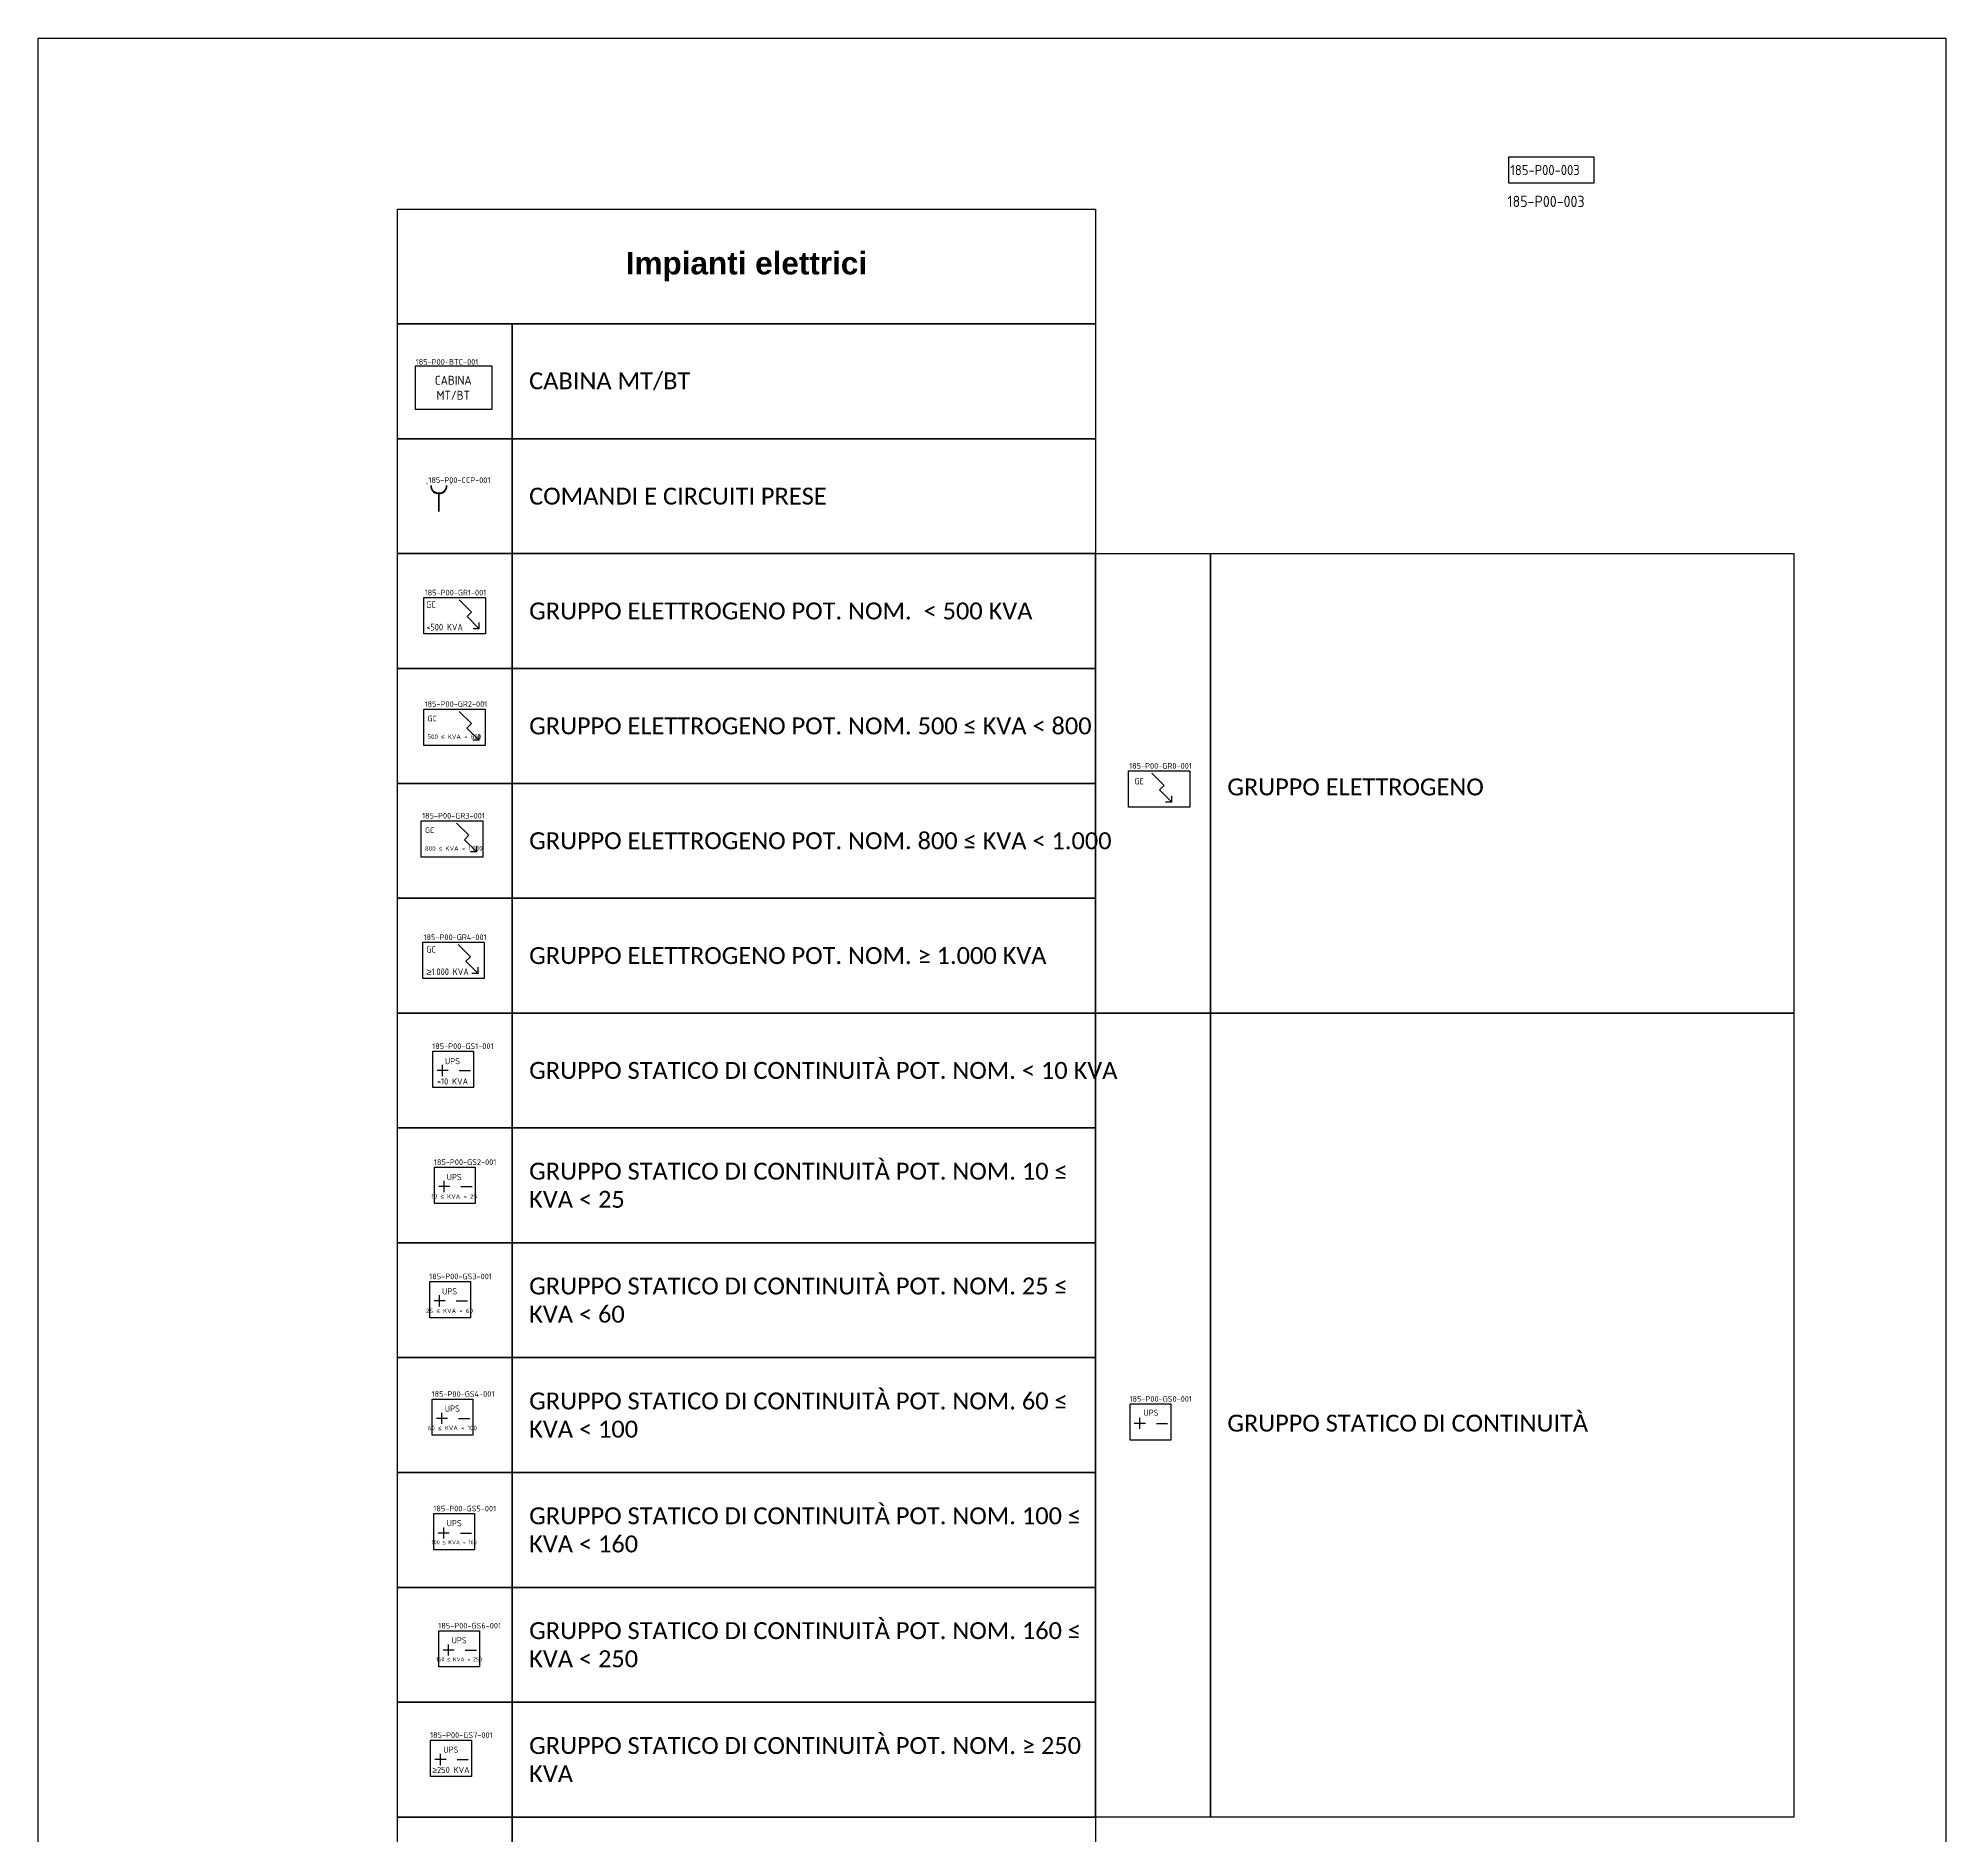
# Model space of a CAD drawing. Header units: millimetres. Extents: x -605.1 to -535.8, y -486.8 to -421.1.
# Drawn here: x -552.74 to -535.8, y -437.06 to -421.09 of the extents above; entities that cross this region are included whole.
import ezdxf

# ---------------------------------------------------------------- set-up
doc = ezdxf.new("R2010")
doc.units = ezdxf.units.MM
doc.linetypes.add('TRATTEGGIATA', pattern=[0.75, 0.5, -0.25])
for name, color, linetype in [('00_Legenda-Linee', 7, 'Continuous'), ('A-Testo', 7, 'Continuous'), ('I-Impianti Elettrici', 10, 'Continuous'), ('Z-RM', 5, 'Continuous'), ('Z-RMBK', 6, 'Continuous'), ('Z-RMTXT', 1, 'Continuous')]:
    doc.layers.add(name, color=color, linetype=linetype)
doc.styles.get("Standard").update_dxf_attribs({"font": 'isocp.shx'})

# ---------------------------------------------------------------- blocks, each defined once
blk = doc.blocks.new('PRESA')
for points in [[(-0.108, 0.246), (-0.105, 0.246), (-0.105, 0.244), (-0.108, 0.244)], [(0.067, 0.226), (0.066, 0.217), (0.065, 0.21), (0.06, 0.197), (0.053, 0.185), (0.044, 0.175), (0.033, 0.167), (0.025, 0.163), (0.015, 0.16), (0, 0.159), (-0.009, 0.159), (-0.022, 0.162), (-0.033, 0.167), (-0.044, 0.175), (-0.053, 0.184), (-0.058, 0.191), (-0.064, 0.205), (-0.066, 0.215), (-0.067, 0.226), (-0.071, 0.225), (-0.071, 0.214), (-0.068, 0.204), (-0.062, 0.189), (-0.056, 0.181), (-0.047, 0.171), (-0.035, 0.163), (-0.024, 0.158), (-0.01, 0.155), (-0.002, 0.154), (-0.002, 0), (0.002, 0), (0.002, 0.154), (0.016, 0.156), (0.027, 0.159), (0.036, 0.163), (0.047, 0.171), (0.057, 0.182), (0.065, 0.195), (0.07, 0.209), (0.071, 0.216), (0.071, 0.225)], [(0.108, 0.246), (0.105, 0.246), (0.105, 0.244), (0.108, 0.244)]]:
    blk.add_lwpolyline(points, close=True)
for points in [[(-0.069, 0.225), (-0.068, 0.215), (-0.066, 0.204), (-0.06, 0.19), (-0.055, 0.183), (-0.045, 0.173), (-0.034, 0.165), (-0.023, 0.16), (-0.01, 0.157), (0, 0.156), (0.016, 0.158), (0.026, 0.161), (0.034, 0.165), (0.045, 0.173), (0.055, 0.184), (0.063, 0.196), (0.067, 0.21), (0.069, 0.217), (0.069, 0.225)], [(0, 0.156), (0, 0)]]:
    blk.add_lwpolyline(points)
blk.add_attdef('CODICE', (-0.093, 0.25), '', height=0.05)
at = {"flags": 1}
for tag, p in [('CODICE_LOCALE', (-0.085, -0.097)), ('DENOMINAZIONE_APPARATO', (-0.08, -0.199)), ('FOTO', (-0.087, -0.381)), ('NOTE', (-0.08, -0.293)), ('QUANTITA', (-0.087, -0.471)), ('STATO_CONSERVAZIONE', (-0.076, -0.59)), ('GC', (-0.077, -0.683)), ('VCT', (-0.077, -0.85)), ('GF', (-0.077, -0.77)), ('VCL', (-0.077, -0.937)), ('VSAN', (-0.077, -1.025)), ('ATTRIBUTO_01', (-0.083, -1.214)), ('VCC', (-0.077, -1.115)), ('ATTRIBUTO_02', (-0.083, -1.299)), ('ATTRIBUTO_03', (-0.083, -1.396)), ('ATTRIBUTO_04', (-0.083, -1.481)), ('ATTRIBUTO_05', (-0.083, -1.57)), ('ATTRIBUTO_06', (-0.083, -1.656)), ('ATTRIBUTO_07', (-0.083, -1.748)), ('ATTRIBUTO_08', (-0.083, -1.834)), ('ATTRIBUTO_09', (-0.083, -1.925)), ('ATTRIBUTO_10', (-0.083, -2.01))]:
    blk.add_attdef(tag, p, '', height=0.05, dxfattribs=at)
blk = doc.blocks.new('CABINA_MT-BT')
blk.add_lwpolyline([(-0.341, 0), (0.341, 0), (0.341, 0.38), (-0.341, 0.38)], close=True)
at = {"insert": (-0.003, 0.189), "char_height": 0.08, "width": 0.4804, "attachment_point": 5}
blk.add_mtext('{\\Fisocp.shx|c228;CABINA MT/BT}', dxfattribs=at)
blk.add_attdef('CODICE', (-0.337, 0.394), '', height=0.05)
at = {"flags": 1}
for tag, p in [('CODICE_LOCALE', (-0.316, -0.147)), ('NOTE', (-0.314, -0.332)), ('DENOMINAZIONE_APPARATO', (-0.311, -0.25)), ('STATO_CONSERVAZIONE', (-0.324, -0.412)), ('GC', (-0.322, -0.506)), ('VCT', (-0.322, -0.674)), ('GF', (-0.322, -0.594)), ('VCL', (-0.322, -0.761)), ('VSAN', (-0.322, -0.849)), ('ATTRIBUTO_01', (-0.329, -1.038)), ('VCC', (-0.322, -0.939)), ('ATTRIBUTO_02', (-0.328, -1.123)), ('ATTRIBUTO_03', (-0.328, -1.22)), ('ATTRIBUTO_04', (-0.328, -1.305)), ('ATTRIBUTO_05', (-0.328, -1.394)), ('ATTRIBUTO_06', (-0.328, -1.48)), ('ATTRIBUTO_07', (-0.328, -1.572)), ('ATTRIBUTO_08', (-0.328, -1.658)), ('ATTRIBUTO_09', (-0.328, -1.749)), ('ATTRIBUTO_10', (-0.328, -1.834))]:
    blk.add_attdef(tag, p, '', height=0.05, dxfattribs=at)
blk = doc.blocks.new('GRUPELETT_500KVA')
blk.add_lwpolyline([(-0.273, 0.322), (0.273, 0.322), (0.273, 0), (-0.273, 0)], close=True)
for points in [[(0.219, 0.045), (0.11, 0.154), (0.15, 0.193), (0.041, 0.302)], [(0.219, 0.045), (0.164, 0.045)], [(0.219, 0.045), (0.219, 0.101)]]:
    blk.add_lwpolyline(points)
at = {"insert": (-0.012, 0.16), "char_height": 0.06, "width": 0.4804, "attachment_point": 5}
blk.add_mtext('\\pxql;{\\Fisocp.shx|c228;GC\\P\\Fromans|c228;\\P\\Fisocp.shx|c228;<500 KVA}', dxfattribs=at)
blk.add_attdef('CODICE', (-0.266, 0.342), '', height=0.05)
at = {"flags": 1}
for tag, p in [('CODICE_LOCALE', (-0.27, -0.125)), ('NOTE', (-0.265, -0.359)), ('DENOMINAZIONE_APPARATO', (-0.264, -0.228)), ('FOTO', (-0.265, -0.465)), ('MARCA', (-0.268, -0.564)), ('MODELLO', (-0.264, -0.66)), ('ANNO_COSTRUZIONE_INSTALLAZIONE', (-0.266, -0.759)), ('STATO_CONSERVAZIONE', (-0.251, -0.883)), ('CODICE_STORICO', (-0.266, -0.995)), ('MATRICOLA', (-0.266, -1.082)), ('POTENZA_NOMINALE', (-0.266, -1.169)), ('ORE_AUTONOMIA', (-0.268, -1.35)), ('UTENZA_SERVITA', (-0.266, -1.259)), ('GC', (-0.257, -1.455)), ('GF', (-0.257, -1.542)), ('VCT', (-0.257, -1.623)), ('VCL', (-0.257, -1.709)), ('VSAN', (-0.257, -1.797)), ('VCC', (-0.257, -1.888)), ('ATTRIBUTO_01', (-0.263, -1.986)), ('ATTRIBUTO_02', (-0.263, -2.072)), ('ATTRIBUTO_03', (-0.263, -2.168)), ('ATTRIBUTO_04', (-0.263, -2.253)), ('ATTRIBUTO_05', (-0.263, -2.342)), ('ATTRIBUTO_06', (-0.263, -2.428)), ('ATTRIBUTO_07', (-0.263, -2.521)), ('ATTRIBUTO_08', (-0.263, -2.606)), ('ATTRIBUTO_09', (-0.263, -2.697)), ('ATTRIBUTO_10', (-0.263, -2.782))]:
    blk.add_attdef(tag, p, '', height=0.05, dxfattribs=at)
blk = doc.blocks.new('GRUPELETT_1000KVA')
blk.add_lwpolyline([(-0.273, 0.322), (0.273, 0.322), (0.273, 0), (-0.273, 0)], close=True)
for points in [[(0.219, 0.045), (0.11, 0.154), (0.15, 0.193), (0.041, 0.302)], [(0.219, 0.045), (0.164, 0.045)], [(0.219, 0.045), (0.219, 0.101)]]:
    blk.add_lwpolyline(points)
at = {"insert": (-0.035, 0.16), "char_height": 0.06, "width": 0.41069, "attachment_point": 5}
blk.add_mtext('\\pxql;{\\Fisocp.shx|c228;GC\\P\\fArial|b0|i0|c228|p0;\\P≥\\Fisocp.shx|c228;1.000 KVA}', dxfattribs=at)
blk.add_attdef('CODICE', (-0.266, 0.342), '', height=0.05)
at = {"flags": 1}
for tag, p in [('CODICE_LOCALE', (-0.27, -0.125)), ('NOTE', (-0.265, -0.359)), ('DENOMINAZIONE_APPARATO', (-0.264, -0.228)), ('FOTO', (-0.265, -0.465)), ('MARCA', (-0.268, -0.564)), ('MODELLO', (-0.264, -0.66)), ('ANNO_COSTRUZIONE_INSTALLAZIONE', (-0.266, -0.759)), ('STATO_CONSERVAZIONE', (-0.251, -0.883)), ('CODICE_STORICO', (-0.266, -0.995)), ('MATRICOLA', (-0.266, -1.082)), ('POTENZA_NOMINALE', (-0.266, -1.169)), ('ORE_AUTONOMIA', (-0.268, -1.35)), ('UTENZA_SERVITA', (-0.266, -1.259)), ('GC', (-0.257, -1.455)), ('GF', (-0.257, -1.542)), ('VCT', (-0.257, -1.623)), ('VCL', (-0.257, -1.709)), ('VSAN', (-0.257, -1.797)), ('VCC', (-0.257, -1.888)), ('ATTRIBUTO_01', (-0.263, -1.986)), ('ATTRIBUTO_02', (-0.263, -2.072)), ('ATTRIBUTO_03', (-0.263, -2.168)), ('ATTRIBUTO_04', (-0.263, -2.253)), ('ATTRIBUTO_05', (-0.263, -2.342)), ('ATTRIBUTO_06', (-0.263, -2.428)), ('ATTRIBUTO_07', (-0.263, -2.521)), ('ATTRIBUTO_08', (-0.263, -2.606)), ('ATTRIBUTO_09', (-0.263, -2.697)), ('ATTRIBUTO_10', (-0.263, -2.782))]:
    blk.add_attdef(tag, p, '', height=0.05, dxfattribs=at)
blk = doc.blocks.new('GRUPELETT_500-800KVA')
blk.add_lwpolyline([(-0.273, 0.322), (0.273, 0.322), (0.273, 0), (-0.273, 0)], close=True)
for points in [[(0.219, 0.045), (0.11, 0.154), (0.15, 0.193), (0.041, 0.302)], [(0.219, 0.045), (0.164, 0.045)], [(0.219, 0.045), (0.219, 0.101)]]:
    blk.add_lwpolyline(points)
at = {"insert": (-0.035, 0.16), "char_height": 0.05, "width": 0.41069, "attachment_point": 5}
blk.add_mtext('\\pxql;{\\Fisocp.shx|c228;GC\\fArial|b0|i0|c228|p0;\\P\\P\\Fisocp.shx|c228;\\H0.8x;500 \\fArial|b0|i0|c228|p0;≤\\Fisocp.shx|c228; KVA < 800}', dxfattribs=at)
blk.add_attdef('CODICE', (-0.266, 0.342), '', height=0.05)
at = {"flags": 1}
for tag, p in [('CODICE_LOCALE', (-0.27, -0.125)), ('NOTE', (-0.265, -0.359)), ('DENOMINAZIONE_APPARATO', (-0.264, -0.228)), ('FOTO', (-0.265, -0.465)), ('MARCA', (-0.268, -0.564)), ('MODELLO', (-0.264, -0.66)), ('ANNO_COSTRUZIONE_INSTALLAZIONE', (-0.266, -0.759)), ('STATO_CONSERVAZIONE', (-0.251, -0.883)), ('CODICE_STORICO', (-0.266, -0.995)), ('MATRICOLA', (-0.266, -1.082)), ('POTENZA_NOMINALE', (-0.266, -1.169)), ('ORE_AUTONOMIA', (-0.268, -1.35)), ('UTENZA_SERVITA', (-0.266, -1.259)), ('GC', (-0.257, -1.455)), ('GF', (-0.257, -1.542)), ('VCT', (-0.257, -1.623)), ('VCL', (-0.257, -1.709)), ('VSAN', (-0.257, -1.797)), ('VCC', (-0.257, -1.888)), ('ATTRIBUTO_01', (-0.263, -1.986)), ('ATTRIBUTO_02', (-0.263, -2.072)), ('ATTRIBUTO_03', (-0.263, -2.168)), ('ATTRIBUTO_04', (-0.263, -2.253)), ('ATTRIBUTO_05', (-0.263, -2.342)), ('ATTRIBUTO_06', (-0.263, -2.428)), ('ATTRIBUTO_07', (-0.263, -2.521)), ('ATTRIBUTO_08', (-0.263, -2.606)), ('ATTRIBUTO_09', (-0.263, -2.697)), ('ATTRIBUTO_10', (-0.263, -2.782))]:
    blk.add_attdef(tag, p, '', height=0.05, dxfattribs=at)
blk = doc.blocks.new('GRUPELETT_800-1000KVA')
blk.add_lwpolyline([(-0.273, 0.322), (0.273, 0.322), (0.273, 0), (-0.273, 0)], close=True)
for points in [[(0.219, 0.045), (0.11, 0.154), (0.15, 0.193), (0.041, 0.302)], [(0.219, 0.045), (0.164, 0.045)], [(0.219, 0.045), (0.219, 0.101)]]:
    blk.add_lwpolyline(points)
at = {"insert": (-0.035, 0.16), "char_height": 0.05, "width": 0.41069, "attachment_point": 5}
blk.add_mtext('\\pxql;{\\Fisocp.shx|c228;GC\\fArial|b0|i0|c228|p0;\\P\\P\\Fisocp.shx|c228;\\H0.8x;800 \\fArial|b0|i0|c228|p0;≤\\Fisocp.shx|c228; KVA < 1.000}', dxfattribs=at)
blk.add_attdef('CODICE', (-0.266, 0.342), '', height=0.05)
at = {"flags": 1}
for tag, p in [('CODICE_LOCALE', (-0.27, -0.125)), ('NOTE', (-0.265, -0.359)), ('DENOMINAZIONE_APPARATO', (-0.264, -0.228)), ('FOTO', (-0.265, -0.465)), ('MARCA', (-0.268, -0.564)), ('MODELLO', (-0.264, -0.66)), ('ANNO_COSTRUZIONE_INSTALLAZIONE', (-0.266, -0.759)), ('STATO_CONSERVAZIONE', (-0.251, -0.883)), ('CODICE_STORICO', (-0.266, -0.995)), ('MATRICOLA', (-0.266, -1.082)), ('POTENZA_NOMINALE', (-0.266, -1.169)), ('ORE_AUTONOMIA', (-0.268, -1.35)), ('UTENZA_SERVITA', (-0.266, -1.259)), ('GC', (-0.257, -1.455)), ('GF', (-0.257, -1.542)), ('VCT', (-0.257, -1.623)), ('VCL', (-0.257, -1.709)), ('VSAN', (-0.257, -1.797)), ('VCC', (-0.257, -1.888)), ('ATTRIBUTO_01', (-0.263, -1.986)), ('ATTRIBUTO_02', (-0.263, -2.072)), ('ATTRIBUTO_03', (-0.263, -2.168)), ('ATTRIBUTO_04', (-0.263, -2.253)), ('ATTRIBUTO_05', (-0.263, -2.342)), ('ATTRIBUTO_06', (-0.263, -2.428)), ('ATTRIBUTO_07', (-0.263, -2.521)), ('ATTRIBUTO_08', (-0.263, -2.606)), ('ATTRIBUTO_09', (-0.263, -2.697)), ('ATTRIBUTO_10', (-0.263, -2.782))]:
    blk.add_attdef(tag, p, '', height=0.05, dxfattribs=at)
blk = doc.blocks.new('GRUPELETT')
blk.add_lwpolyline([(-0.273, 0.322), (0.273, 0.322), (0.273, 0), (-0.273, 0)], close=True)
for points in [[(0.114, 0.045), (0.005, 0.154), (0.044, 0.193), (-0.065, 0.302)], [(0.114, 0.045), (0.058, 0.045)], [(0.114, 0.045), (0.114, 0.101)]]:
    blk.add_lwpolyline(points)
blk.add_text('GE', height=0.0556).set_placement((-0.219, 0.203))
blk.add_attdef('CODICE', (-0.266, 0.342), '', height=0.05)
at = {"flags": 1}
for tag, p in [('CODICE_LOCALE', (-0.27, -0.125)), ('TAGLIA', (-0.264, -0.341)), ('DENOMINAZIONE_APPARATO', (-0.264, -0.228)), ('NOTE', (-0.261, -0.48)), ('MARCA', (-0.265, -0.684)), ('FOTO', (-0.262, -0.585)), ('ANNO_COSTRUZIONE_INSTALLAZIONE', (-0.263, -0.879)), ('MODELLO', (-0.261, -0.78)), ('STATO_CONSERVAZIONE', (-0.248, -1.004)), ('CODICE_STORICO', (-0.263, -1.115)), ('MATRICOLA', (-0.263, -1.203)), ('POTENZA_NOMINALE', (-0.263, -1.289)), ('UTENZA_SERVITA', (-0.263, -1.379)), ('ORE_AUTONOMIA', (-0.265, -1.47)), ('VCT', (-0.253, -1.743)), ('GC', (-0.253, -1.575)), ('GF', (-0.253, -1.663)), ('VCL', (-0.253, -1.83)), ('VSAN', (-0.253, -1.918)), ('VCC', (-0.253, -2.008)), ('ATTRIBUTO_01', (-0.26, -2.107)), ('ATTRIBUTO_02', (-0.26, -2.192)), ('ATTRIBUTO_03', (-0.26, -2.288)), ('ATTRIBUTO_04', (-0.26, -2.374)), ('ATTRIBUTO_05', (-0.26, -2.463)), ('ATTRIBUTO_06', (-0.26, -2.548)), ('ATTRIBUTO_07', (-0.26, -2.641)), ('ATTRIBUTO_08', (-0.259, -2.727)), ('ATTRIBUTO_09', (-0.259, -2.817)), ('ATTRIBUTO_10', (-0.259, -2.903))]:
    blk.add_attdef(tag, p, '', height=0.05, dxfattribs=at)
blk = doc.blocks.new('GRUCONSTA_10KVA')
blk.add_lwpolyline([(-0.181, 0.322), (0.181, 0.322), (0.181, 0), (-0.181, 0)], close=True)
for points in [[(-0.094, 0.101), (-0.094, 0.2)], [(-0.044, 0.15), (-0.143, 0.15)], [(0.054, 0.15), (0.153, 0.15)]]:
    blk.add_lwpolyline(points)
at = {"insert": (-0.196, 0.262), "char_height": 0.05538, "width": 0.38012, "attachment_point": 1}
blk.add_mtext('\\pxsm0.65,qc;{\\Fisocp.shx|c228;UPS\\fArial|b0|i0|c228|p0;\\P\\P\\P\\Fisocp.shx|c228;<10 KVA}', dxfattribs=at)
blk.add_attdef('CODICE', (-0.186, 0.342), '', height=0.05)
at = {"flags": 1}
for tag, p in [('CODICE_LOCALE', (-0.174, -0.102)), ('DENOMINAZIONE_APPARATO', (-0.169, -0.205)), ('NOTE', (-0.169, -0.336)), ('MARCA', (-0.173, -0.54)), ('FOTO', (-0.169, -0.441)), ('MODELLO', (-0.169, -0.636)), ('ANNO_COSTRUZIONE_INSTALLAZIONE', (-0.171, -0.735)), ('STATO_CONSERVAZIONE', (-0.156, -0.86)), ('CODICE_STORICO', (-0.171, -0.971)), ('MATRICOLA', (-0.171, -1.059)), ('POTENZA_NOMINALE', (-0.171, -1.145)), ('UTENZA_SERVITA', (-0.171, -1.235)), ('GC', (-0.168, -1.345)), ('VCT', (-0.168, -1.513)), ('GF', (-0.168, -1.433)), ('VCL', (-0.168, -1.6)), ('VSAN', (-0.168, -1.687)), ('ATTRIBUTO_01', (-0.175, -1.877)), ('VCC', (-0.168, -1.778)), ('ATTRIBUTO_02', (-0.175, -1.962)), ('ATTRIBUTO_03', (-0.175, -2.058)), ('ATTRIBUTO_04', (-0.175, -2.144)), ('ATTRIBUTO_05', (-0.175, -2.233)), ('ATTRIBUTO_06', (-0.175, -2.318)), ('ATTRIBUTO_07', (-0.175, -2.411)), ('ATTRIBUTO_08', (-0.175, -2.496)), ('ATTRIBUTO_09', (-0.175, -2.587)), ('ATTRIBUTO_10', (-0.175, -2.673))]:
    blk.add_attdef(tag, p, '', height=0.05, dxfattribs=at)
blk = doc.blocks.new('GRUCONSTA_10-25KVA')
blk.add_lwpolyline([(-0.181, 0.322), (0.181, 0.322), (0.181, 0), (-0.181, 0)], close=True)
for points in [[(-0.094, 0.101), (-0.094, 0.2)], [(-0.044, 0.15), (-0.143, 0.15)], [(0.054, 0.15), (0.153, 0.15)]]:
    blk.add_lwpolyline(points)
at = {"insert": (-0.196, 0.262), "char_height": 0.05538, "width": 0.38012, "attachment_point": 1}
blk.add_mtext('\\pxsm0.65,qc;{\\Fisocp.shx|c228;UPS\\P\\fArial|b0|i0|c228|p0;\\P\\P\\Fisocp.shx|c228;\\H0.722293x;10 \\fArial|b0|i0|c228|p0;≤\\Fisocp.shx|c228; KVA < 25}', dxfattribs=at)
blk.add_attdef('CODICE', (-0.186, 0.342), '', height=0.05)
at = {"flags": 1}
for tag, p in [('CODICE_LOCALE', (-0.174, -0.102)), ('DENOMINAZIONE_APPARATO', (-0.169, -0.205)), ('NOTE', (-0.169, -0.336)), ('MARCA', (-0.173, -0.54)), ('FOTO', (-0.169, -0.441)), ('MODELLO', (-0.169, -0.636)), ('ANNO_COSTRUZIONE_INSTALLAZIONE', (-0.171, -0.735)), ('STATO_CONSERVAZIONE', (-0.156, -0.86)), ('CODICE_STORICO', (-0.171, -0.971)), ('MATRICOLA', (-0.171, -1.059)), ('POTENZA_NOMINALE', (-0.171, -1.145)), ('UTENZA_SERVITA', (-0.171, -1.235)), ('GC', (-0.168, -1.345)), ('VCT', (-0.168, -1.513)), ('GF', (-0.168, -1.433)), ('VCL', (-0.168, -1.6)), ('VSAN', (-0.168, -1.687)), ('ATTRIBUTO_01', (-0.175, -1.877)), ('VCC', (-0.168, -1.778)), ('ATTRIBUTO_02', (-0.175, -1.962)), ('ATTRIBUTO_03', (-0.175, -2.058)), ('ATTRIBUTO_04', (-0.175, -2.144)), ('ATTRIBUTO_05', (-0.175, -2.233)), ('ATTRIBUTO_06', (-0.175, -2.318)), ('ATTRIBUTO_07', (-0.175, -2.411)), ('ATTRIBUTO_08', (-0.175, -2.496)), ('ATTRIBUTO_09', (-0.175, -2.587)), ('ATTRIBUTO_10', (-0.175, -2.673))]:
    blk.add_attdef(tag, p, '', height=0.05, dxfattribs=at)
blk = doc.blocks.new('GRUCONSTA_25-60KVA')
blk.add_lwpolyline([(-0.181, 0.322), (0.181, 0.322), (0.181, 0), (-0.181, 0)], close=True)
for points in [[(-0.094, 0.101), (-0.094, 0.2)], [(-0.044, 0.15), (-0.143, 0.15)], [(0.054, 0.15), (0.153, 0.15)]]:
    blk.add_lwpolyline(points)
at = {"insert": (-0.196, 0.262), "char_height": 0.05538, "width": 0.38012, "attachment_point": 1}
blk.add_mtext('\\pxsm0.65,qc;{\\Fisocp.shx|c228;UPS\\P\\fArial|b0|i0|c228|p0;\\P\\P\\Fisocp.shx|c228;\\H0.722293x;25 \\fArial|b0|i0|c228|p0;≤\\Fisocp.shx|c228; KVA < 60}', dxfattribs=at)
blk.add_attdef('CODICE', (-0.186, 0.342), '', height=0.05)
at = {"flags": 1}
for tag, p in [('CODICE_LOCALE', (-0.174, -0.102)), ('DENOMINAZIONE_APPARATO', (-0.169, -0.205)), ('NOTE', (-0.169, -0.336)), ('MARCA', (-0.173, -0.54)), ('FOTO', (-0.169, -0.441)), ('MODELLO', (-0.169, -0.636)), ('ANNO_COSTRUZIONE_INSTALLAZIONE', (-0.171, -0.735)), ('STATO_CONSERVAZIONE', (-0.156, -0.86)), ('CODICE_STORICO', (-0.171, -0.971)), ('MATRICOLA', (-0.171, -1.059)), ('POTENZA_NOMINALE', (-0.171, -1.145)), ('UTENZA_SERVITA', (-0.171, -1.235)), ('GC', (-0.168, -1.345)), ('VCT', (-0.168, -1.513)), ('GF', (-0.168, -1.433)), ('VCL', (-0.168, -1.6)), ('VSAN', (-0.168, -1.687)), ('ATTRIBUTO_01', (-0.175, -1.877)), ('VCC', (-0.168, -1.778)), ('ATTRIBUTO_02', (-0.175, -1.962)), ('ATTRIBUTO_03', (-0.175, -2.058)), ('ATTRIBUTO_04', (-0.175, -2.144)), ('ATTRIBUTO_05', (-0.175, -2.233)), ('ATTRIBUTO_06', (-0.175, -2.318)), ('ATTRIBUTO_07', (-0.175, -2.411)), ('ATTRIBUTO_08', (-0.175, -2.496)), ('ATTRIBUTO_09', (-0.175, -2.587)), ('ATTRIBUTO_10', (-0.175, -2.673))]:
    blk.add_attdef(tag, p, '', height=0.05, dxfattribs=at)
blk = doc.blocks.new('GRUCONSTA_60-100KVA')
blk.add_lwpolyline([(-0.181, 0.322), (0.181, 0.322), (0.181, 0), (-0.181, 0)], close=True)
for points in [[(-0.094, 0.101), (-0.094, 0.2)], [(-0.044, 0.15), (-0.143, 0.15)], [(0.054, 0.15), (0.153, 0.15)]]:
    blk.add_lwpolyline(points)
at = {"insert": (-0.191, 0.265), "char_height": 0.05538, "width": 0.38012, "attachment_point": 1}
blk.add_mtext('\\pxsm0.65,qc;UPS\\P{\\fArial|b0|i0|c228|p0;\\P\\P\\Fisocp.shx|c0;\\H0.722293x;60 \\fArial|b0|i0|c228|p0;≤\\Fisocp.shx|c228; KVA < 100}', dxfattribs=at)
blk.add_attdef('CODICE', (-0.186, 0.342), '', height=0.05)
at = {"flags": 1}
for tag, p in [('CODICE_LOCALE', (-0.174, -0.102)), ('DENOMINAZIONE_APPARATO', (-0.169, -0.205)), ('NOTE', (-0.169, -0.336)), ('MARCA', (-0.173, -0.54)), ('FOTO', (-0.169, -0.441)), ('MODELLO', (-0.169, -0.636)), ('ANNO_COSTRUZIONE_INSTALLAZIONE', (-0.171, -0.735)), ('STATO_CONSERVAZIONE', (-0.156, -0.86)), ('CODICE_STORICO', (-0.171, -0.971)), ('MATRICOLA', (-0.171, -1.059)), ('POTENZA_NOMINALE', (-0.171, -1.145)), ('UTENZA_SERVITA', (-0.171, -1.235)), ('GC', (-0.168, -1.345)), ('VCT', (-0.168, -1.513)), ('GF', (-0.168, -1.433)), ('VCL', (-0.168, -1.6)), ('VSAN', (-0.168, -1.687)), ('ATTRIBUTO_01', (-0.175, -1.877)), ('VCC', (-0.168, -1.778)), ('ATTRIBUTO_02', (-0.175, -1.962)), ('ATTRIBUTO_03', (-0.175, -2.058)), ('ATTRIBUTO_04', (-0.175, -2.144)), ('ATTRIBUTO_05', (-0.175, -2.233)), ('ATTRIBUTO_06', (-0.175, -2.318)), ('ATTRIBUTO_07', (-0.175, -2.411)), ('ATTRIBUTO_08', (-0.175, -2.496)), ('ATTRIBUTO_09', (-0.175, -2.587)), ('ATTRIBUTO_10', (-0.175, -2.673))]:
    blk.add_attdef(tag, p, '', height=0.05, dxfattribs=at)
blk = doc.blocks.new('GRUCONSTA_100-160KVA')
blk.add_lwpolyline([(-0.181, 0.322), (0.181, 0.322), (0.181, 0), (-0.181, 0)], close=True)
for points in [[(-0.094, 0.101), (-0.094, 0.2)], [(-0.044, 0.15), (-0.143, 0.15)], [(0.054, 0.15), (0.153, 0.15)]]:
    blk.add_lwpolyline(points)
at = {"insert": (-0.191, 0.265), "char_height": 0.05538, "width": 0.38012, "attachment_point": 1}
blk.add_mtext('\\pxsm0.65,qc;UPS\\P{\\fArial|b0|i0|c228|p0;\\P\\P\\Fisocp.shx|c0;\\H0.632007x;100 \\fArial|b0|i0|c228|p0;≤\\Fisocp.shx|c228; KVA < 160}', dxfattribs=at)
blk.add_attdef('CODICE', (-0.186, 0.342), '', height=0.05)
at = {"flags": 1}
for tag, p in [('CODICE_LOCALE', (-0.174, -0.102)), ('DENOMINAZIONE_APPARATO', (-0.169, -0.205)), ('NOTE', (-0.169, -0.336)), ('MARCA', (-0.173, -0.54)), ('FOTO', (-0.169, -0.441)), ('MODELLO', (-0.169, -0.636)), ('ANNO_COSTRUZIONE_INSTALLAZIONE', (-0.171, -0.735)), ('STATO_CONSERVAZIONE', (-0.156, -0.86)), ('CODICE_STORICO', (-0.171, -0.971)), ('MATRICOLA', (-0.171, -1.059)), ('POTENZA_NOMINALE', (-0.171, -1.145)), ('UTENZA_SERVITA', (-0.171, -1.235)), ('GC', (-0.168, -1.345)), ('VCT', (-0.168, -1.513)), ('GF', (-0.168, -1.433)), ('VCL', (-0.168, -1.6)), ('VSAN', (-0.168, -1.687)), ('ATTRIBUTO_01', (-0.175, -1.877)), ('VCC', (-0.168, -1.778)), ('ATTRIBUTO_02', (-0.175, -1.962)), ('ATTRIBUTO_03', (-0.175, -2.058)), ('ATTRIBUTO_04', (-0.175, -2.144)), ('ATTRIBUTO_05', (-0.175, -2.233)), ('ATTRIBUTO_06', (-0.175, -2.318)), ('ATTRIBUTO_07', (-0.175, -2.411)), ('ATTRIBUTO_08', (-0.175, -2.496)), ('ATTRIBUTO_09', (-0.175, -2.587)), ('ATTRIBUTO_10', (-0.175, -2.673))]:
    blk.add_attdef(tag, p, '', height=0.05, dxfattribs=at)
blk = doc.blocks.new('GRUCONSTA_160-250KVA')
blk.add_lwpolyline([(-0.181, 0.322), (0.181, 0.322), (0.181, 0), (-0.181, 0)], close=True)
for points in [[(-0.094, 0.101), (-0.094, 0.2)], [(-0.044, 0.15), (-0.143, 0.15)], [(0.054, 0.15), (0.153, 0.15)]]:
    blk.add_lwpolyline(points)
at = {"insert": (-0.191, 0.265), "char_height": 0.05538, "width": 0.38012, "attachment_point": 1}
blk.add_mtext('\\pxsm0.65,qc;UPS\\P{\\fArial|b0|i0|c228|p0;\\P\\P\\Fisocp.shx|c0;\\H0.632007x;160 \\fArial|b0|i0|c228|p0;≤\\Fisocp.shx|c228; KVA < 250}', dxfattribs=at)
blk.add_attdef('CODICE', (-0.186, 0.342), '', height=0.05)
at = {"flags": 1}
for tag, p in [('CODICE_LOCALE', (-0.174, -0.102)), ('DENOMINAZIONE_APPARATO', (-0.169, -0.205)), ('NOTE', (-0.169, -0.336)), ('MARCA', (-0.173, -0.54)), ('FOTO', (-0.169, -0.441)), ('MODELLO', (-0.169, -0.636)), ('ANNO_COSTRUZIONE_INSTALLAZIONE', (-0.171, -0.735)), ('STATO_CONSERVAZIONE', (-0.156, -0.86)), ('CODICE_STORICO', (-0.171, -0.971)), ('MATRICOLA', (-0.171, -1.059)), ('POTENZA_NOMINALE', (-0.171, -1.145)), ('UTENZA_SERVITA', (-0.171, -1.235)), ('GC', (-0.168, -1.345)), ('VCT', (-0.168, -1.513)), ('GF', (-0.168, -1.433)), ('VCL', (-0.168, -1.6)), ('VSAN', (-0.168, -1.687)), ('ATTRIBUTO_01', (-0.175, -1.877)), ('VCC', (-0.168, -1.778)), ('ATTRIBUTO_02', (-0.175, -1.962)), ('ATTRIBUTO_03', (-0.175, -2.058)), ('ATTRIBUTO_04', (-0.175, -2.144)), ('ATTRIBUTO_05', (-0.175, -2.233)), ('ATTRIBUTO_06', (-0.175, -2.318)), ('ATTRIBUTO_07', (-0.175, -2.411)), ('ATTRIBUTO_08', (-0.175, -2.496)), ('ATTRIBUTO_09', (-0.175, -2.587)), ('ATTRIBUTO_10', (-0.175, -2.673))]:
    blk.add_attdef(tag, p, '', height=0.05, dxfattribs=at)
blk = doc.blocks.new('GRUCONSTA_250KVA')
blk.add_lwpolyline([(-0.181, 0.322), (0.181, 0.322), (0.181, 0), (-0.181, 0)], close=True)
for points in [[(-0.094, 0.101), (-0.094, 0.2)], [(-0.044, 0.15), (-0.143, 0.15)], [(0.054, 0.15), (0.153, 0.15)]]:
    blk.add_lwpolyline(points)
at = {"insert": (-0.191, 0.265), "char_height": 0.05538, "width": 0.38012, "attachment_point": 1}
blk.add_mtext('\\pxsm0.65,qc;UPS\\P{\\fArial|b0|i0|c228|p0;\\P\\P≥\\Fisocp.shx|c228;250 KVA}', dxfattribs=at)
blk.add_attdef('CODICE', (-0.186, 0.342), '', height=0.05)
at = {"flags": 1}
for tag, p in [('CODICE_LOCALE', (-0.174, -0.102)), ('DENOMINAZIONE_APPARATO', (-0.169, -0.205)), ('NOTE', (-0.169, -0.336)), ('MARCA', (-0.173, -0.54)), ('FOTO', (-0.169, -0.441)), ('MODELLO', (-0.169, -0.636)), ('ANNO_COSTRUZIONE_INSTALLAZIONE', (-0.171, -0.735)), ('STATO_CONSERVAZIONE', (-0.156, -0.86)), ('CODICE_STORICO', (-0.171, -0.971)), ('MATRICOLA', (-0.171, -1.059)), ('POTENZA_NOMINALE', (-0.171, -1.145)), ('UTENZA_SERVITA', (-0.171, -1.235)), ('GC', (-0.168, -1.345)), ('VCT', (-0.168, -1.513)), ('GF', (-0.168, -1.433)), ('VCL', (-0.168, -1.6)), ('VSAN', (-0.168, -1.687)), ('ATTRIBUTO_01', (-0.175, -1.877)), ('VCC', (-0.168, -1.778)), ('ATTRIBUTO_02', (-0.175, -1.962)), ('ATTRIBUTO_03', (-0.175, -2.058)), ('ATTRIBUTO_04', (-0.175, -2.144)), ('ATTRIBUTO_05', (-0.175, -2.233)), ('ATTRIBUTO_06', (-0.175, -2.318)), ('ATTRIBUTO_07', (-0.175, -2.411)), ('ATTRIBUTO_08', (-0.175, -2.496)), ('ATTRIBUTO_09', (-0.175, -2.587)), ('ATTRIBUTO_10', (-0.175, -2.673))]:
    blk.add_attdef(tag, p, '', height=0.05, dxfattribs=at)
blk = doc.blocks.new('GRUCONSTA')
blk.add_lwpolyline([(-0.181, 0.322), (0.181, 0.322), (0.181, 0), (-0.181, 0)], close=True)
for points in [[(-0.094, 0.101), (-0.094, 0.2)], [(-0.044, 0.15), (-0.143, 0.15)], [(0.054, 0.15), (0.153, 0.15)]]:
    blk.add_lwpolyline(points)
at = {"insert": (-0.118, 0.272), "char_height": 0.05538, "width": 0.24623, "attachment_point": 1}
blk.add_mtext('\\pxsm0.65,qc;{\\Fisocp.shx|c228;UPS}', dxfattribs=at)
blk.add_attdef('CODICE', (-0.186, 0.342), '', height=0.05)
at = {"flags": 1}
for tag, p in [('CODICE_LOCALE', (-0.17, -0.185)), ('TAGLIA', (-0.17, -0.381)), ('DENOMINAZIONE_APPARATO', (-0.164, -0.288)), ('NOTE', (-0.15, -0.445)), ('FOTO', (-0.151, -0.55)), ('MARCA', (-0.154, -0.649)), ('ANNO_COSTRUZIONE_INSTALLAZIONE', (-0.152, -0.844)), ('MODELLO', (-0.15, -0.745)), ('STATO_CONSERVAZIONE', (-0.137, -0.969)), ('CODICE_STORICO', (-0.152, -1.08)), ('MATRICOLA', (-0.152, -1.168)), ('POTENZA_NOMINALE', (-0.152, -1.254)), ('UTENZA_SERVITA', (-0.152, -1.344)), ('GC', (-0.15, -1.454)), ('GF', (-0.15, -1.542)), ('VCT', (-0.15, -1.622)), ('VCL', (-0.15, -1.709)), ('VSAN', (-0.15, -1.796)), ('VCC', (-0.15, -1.887)), ('ATTRIBUTO_01', (-0.156, -1.985)), ('ATTRIBUTO_02', (-0.156, -2.071)), ('ATTRIBUTO_03', (-0.156, -2.167)), ('ATTRIBUTO_04', (-0.156, -2.253)), ('ATTRIBUTO_05', (-0.156, -2.342)), ('ATTRIBUTO_06', (-0.156, -2.427)), ('ATTRIBUTO_07', (-0.156, -2.52)), ('ATTRIBUTO_08', (-0.156, -2.605)), ('ATTRIBUTO_09', (-0.156, -2.696)), ('ATTRIBUTO_10', (-0.156, -2.782))]:
    blk.add_attdef(tag, p, '', height=0.05, dxfattribs=at)
blk = doc.blocks.new('BLOCCO_VANO')
blk.add_lwpolyline([(-0.378, 0.233), (0.378, 0.233), (0.378, 0), (-0.378, 0)], close=True)
blk.add_attdef('CODICE_LOCALE', (-0.364, 0.07), '', height=0.09)
at = {"flags": 1}
for tag, p in [('DESTINAZIONE_USO', (-0.366, -0.108)), ('DENOMINAZIONE_VANO', (-0.364, -0.186)), ('PRESENZA_CONTROSOFFITTO', (-0.367, -0.265)), ('FINITURA_PAVIMENTO', (-0.367, -0.353)), ('FINITURA_PARETE', (-0.367, -0.44)), ('FINITURA_SOFFITTO', (-0.365, -0.54)), ('FOTO', (-0.362, -0.633)), ('ALTEZZA', (-0.364, -0.733)), ('SUPERFICIE', (-0.364, -0.831)), ('VOLUME', (-0.365, -0.924)), ('PERIMETRO', (-0.359, -1.015))]:
    blk.add_attdef(tag, p, '', height=0.05, dxfattribs=at)

msp = doc.modelspace()

# ---------------------------------------------------------------- linework, layer by layer
at = {"layer": '00_Legenda-Linee', "ltscale": 50}
for points in [[(-549.551, -422.609), (-543.352, -422.609), (-543.352, -423.629), (-549.551, -423.629)], [(-548.531, -423.629), (-543.352, -423.629), (-543.352, -424.649), (-548.531, -424.649)], [(-548.531, -424.649), (-543.352, -424.649), (-543.352, -425.669), (-548.531, -425.669)], [(-548.531, -425.669), (-543.352, -425.669), (-543.352, -426.69), (-548.531, -426.69)], [(-542.332, -425.669), (-537.153, -425.669), (-537.153, -429.75), (-542.332, -429.75)], [(-548.531, -426.69), (-543.352, -426.69), (-543.352, -427.71), (-548.531, -427.71)], [(-548.531, -427.71), (-543.352, -427.71), (-543.352, -428.73), (-548.531, -428.73)], [(-548.531, -428.73), (-543.352, -428.73), (-543.352, -429.75), (-548.531, -429.75)], [(-548.531, -429.75), (-543.352, -429.75), (-543.352, -430.77), (-548.531, -430.77)], [(-542.332, -429.75), (-537.153, -429.75), (-537.153, -436.891), (-542.332, -436.891)], [(-548.531, -430.77), (-543.352, -430.77), (-543.352, -431.79), (-548.531, -431.79)], [(-548.531, -431.79), (-543.352, -431.79), (-543.352, -432.81), (-548.531, -432.81)], [(-548.531, -432.81), (-543.352, -432.81), (-543.352, -433.831), (-548.531, -433.831)], [(-548.531, -433.831), (-543.352, -433.831), (-543.352, -434.851), (-548.531, -434.851)], [(-548.531, -434.851), (-543.352, -434.851), (-543.352, -435.871), (-548.531, -435.871)], [(-548.531, -435.871), (-543.352, -435.871), (-543.352, -436.891), (-548.531, -436.891)], [(-548.531, -436.891), (-543.352, -436.891), (-543.352, -437.911), (-548.531, -437.911)]]:
    msp.add_lwpolyline(points, close=True, dxfattribs=at)
at = {"layer": '00_Legenda-Linee'}
for points in [[(-549.551, -423.629), (-548.531, -423.629), (-548.531, -424.649), (-549.551, -424.649)], [(-549.551, -424.649), (-548.531, -424.649), (-548.531, -425.669), (-549.551, -425.669)], [(-549.551, -425.669), (-548.531, -425.669), (-548.531, -426.69), (-549.551, -426.69)], [(-543.352, -425.669), (-542.332, -425.669), (-542.332, -429.75), (-543.352, -429.75)], [(-549.551, -426.69), (-548.531, -426.69), (-548.531, -427.71), (-549.551, -427.71)], [(-549.551, -427.71), (-548.531, -427.71), (-548.531, -428.73), (-549.551, -428.73)], [(-549.551, -428.73), (-548.531, -428.73), (-548.531, -429.75), (-549.551, -429.75)], [(-549.551, -429.75), (-548.531, -429.75), (-548.531, -430.77), (-549.551, -430.77)], [(-543.352, -429.75), (-542.332, -429.75), (-542.332, -436.891), (-543.352, -436.891)], [(-549.551, -430.77), (-548.531, -430.77), (-548.531, -431.79), (-549.551, -431.79)], [(-549.551, -431.79), (-548.531, -431.79), (-548.531, -432.81), (-549.551, -432.81)], [(-549.551, -432.81), (-548.531, -432.81), (-548.531, -433.831), (-549.551, -433.831)], [(-549.551, -433.831), (-548.531, -433.831), (-548.531, -434.851), (-549.551, -434.851)], [(-549.551, -434.851), (-548.531, -434.851), (-548.531, -435.871), (-549.551, -435.871)], [(-549.551, -435.871), (-548.531, -435.871), (-548.531, -436.891), (-549.551, -436.891)], [(-549.551, -436.891), (-548.531, -436.891), (-548.531, -437.911), (-549.551, -437.911)]]:
    msp.add_lwpolyline(points, close=True, dxfattribs=at)
at = {"layer": 'Z-RM'}
msp.add_lwpolyline([(-552.741, -421.09), (-535.802, -421.09), (-535.802, -448.471), (-552.741, -448.471)], close=True, dxfattribs=at)

# ---------------------------------------------------------------- block references
at = {"layer": 'I-Impianti Elettrici'}
for name, p, values in [('CABINA_MT-BT', (-549.052, -424.385), {'CODICE': '185-P00-BTC-001'}), ('PRESA', (-549.183, -425.291), {'CODICE': '185-P00-CCP-001'}), ('GRUPELETT_500KVA', (-549.043, -426.382), {'CODICE': '185-P00-GR1-001'}), ('GRUPELETT_500-800KVA', (-549.044, -427.372), {'CODICE': '185-P00-GR2-001'}), ('GRUPELETT', (-542.788, -427.921), {'CODICE': '185-P00-GR0-001'}), ('GRUPELETT_800-1000KVA', (-549.066, -428.364), {'CODICE': '185-P00-GR3-001'}), ('GRUPELETT_1000KVA', (-549.053, -429.443), {'CODICE': '185-P00-GR4-001'}), ('GRUCONSTA_10KVA', (-549.056, -430.411), {'CODICE': '185-P00-GS1-001'}), ('GRUCONSTA_10-25KVA', (-549.041, -431.441), {'CODICE': '185-P00-GS2-001'}), ('GRUCONSTA_25-60KVA', (-549.082, -432.456), {'CODICE': '185-P00-GS3-001'}), ('GRUCONSTA_60-100KVA', (-549.062, -433.5), {'CODICE': '185-P00-GS4-001'}), ('GRUCONSTA', (-542.865, -433.544), {'CODICE': '185-P00-GS0-001'}), ('GRUCONSTA_100-160KVA', (-549.046, -434.518), {'CODICE': '185-P00-GS5-001'}), ('GRUCONSTA_160-250KVA', (-549.002, -435.558), {'CODICE': '185-P00-GS6-001'}), ('GRUCONSTA_250KVA', (-549.075, -436.53), {'CODICE': '185-P00-GS7-001'})]:
    msp.add_blockref(name, p, dxfattribs=at).add_auto_attribs(values)
at = {"layer": 'Z-RMBK'}
msp.add_blockref('BLOCCO_VANO', (-539.305, -422.377), dxfattribs=at).add_auto_attribs({'CODICE_LOCALE': '185-P00-003'})

# ---------------------------------------------------------------- texts
at = {"layer": 'A-Testo'}
for s, insert, char_height, width, attachment_point in [('{\\fArial|b1|i0|c0|p34;Impianti elettrici}', (-546.452, -423.119), 0.2, 6.19909, 5), ('\\pxi0,l1;{\\fCalibri|b0|i0|c1|p0;CABINA MT/BT}', (-548.531, -424.139), 0.15, 5.17894, 4), ('\\pxi0,l1;{\\fCalibri|b0|i0|c1|p0;COMANDI E CIRCUITI PRESE}', (-548.531, -425.159), 0.15, 5.17894, 4), ('\\pxi0,l1;{\\fCalibri|b0|i0|c1|p0;GRUPPO ELETTROGENO POT. NOM.  < 500 KVA}', (-548.531, -426.179), 0.15, 5.17894, 4), ('\\pxi0,l1;{\\fCalibri|b0|i0|c1|p0;GRUPPO ELETTROGENO POT. NOM. 500 ≤ KVA < 800}', (-548.531, -427.2), 0.15, 5.17894, 4), ('\\pxi0,l1;{\\fCalibri|b0|i0|c1|p0;GRUPPO ELETTROGENO\\P\\pi0,l0;}', (-542.332, -427.742), 0.15, 5.17894, 4), ('\\pxi0,l1;{\\fCalibri|b0|i0|c1|p0;GRUPPO ELETTROGENO POT. NOM. 800 ≤ KVA < 1.000}', (-548.531, -428.22), 0.15, 5.17894, 4), ('\\pxi0,l1;{\\fCalibri|b0|i0|c1|p0;GRUPPO ELETTROGENO POT. NOM. ≥ 1.000 KVA}', (-548.531, -429.24), 0.15, 5.17894, 4), ('\\pxi0,l1;{\\fCalibri|b0|i0|c1|p0;GRUPPO STATICO DI CONTINUITÀ POT. NOM. < 10 KVA}', (-548.531, -430.26), 0.15, 5.17894, 4), ('\\pxi0,l1;{\\fCalibri|b0|i0|c1|p0;GRUPPO STATICO DI CONTINUITÀ POT. NOM. 10 ≤ KVA < 25}', (-548.531, -431.28), 0.15, 5.17894, 4), ('\\pxi0,l1;{\\fCalibri|b0|i0|c1|p0;GRUPPO STATICO DI CONTINUITÀ POT. NOM. 25 ≤ KVA < 60}', (-548.531, -432.3), 0.15, 5.17894, 4), ('\\pxi0,l1;{\\fCalibri|b0|i0|c1|p0;GRUPPO STATICO DI CONTINUITÀ POT. NOM. 60 ≤ KVA < 100}', (-548.531, -433.321), 0.15, 5.17894, 4), ('\\pxi0,l1;{\\fCalibri|b0|i0|c1|p0;GRUPPO STATICO DI CONTINUITÀ}', (-542.332, -433.393), 0.15, 5.17894, 4), ('\\pxi0,l1;{\\fCalibri|b0|i0|c1|p0;GRUPPO STATICO DI CONTINUITÀ POT. NOM. 100 ≤ KVA < 160}', (-548.531, -434.341), 0.15, 5.17894, 4), ('\\pxi0,l1;{\\fCalibri|b0|i0|c1|p0;GRUPPO STATICO DI CONTINUITÀ POT. NOM. 160 ≤ KVA < 250}', (-548.531, -435.361), 0.15, 5.17894, 4), ('\\pxi0,l1;{\\fCalibri|b0|i0|c1|p0;GRUPPO STATICO DI CONTINUITÀ POT. NOM. ≥ 250 KVA}', (-548.531, -436.381), 0.15, 5.17894, 4)]:
    msp.add_mtext(s, dxfattribs=dict(at, insert=insert, char_height=char_height, width=width, attachment_point=attachment_point))
at = {"layer": 'Z-RMTXT', "linetype": 'TRATTEGGIATA', "ltscale": 0.5}
msp.add_text('185-P00-003', height=0.1, dxfattribs=at).set_placement((-539.694, -422.59))

doc.saveas('drawing.dxf')
